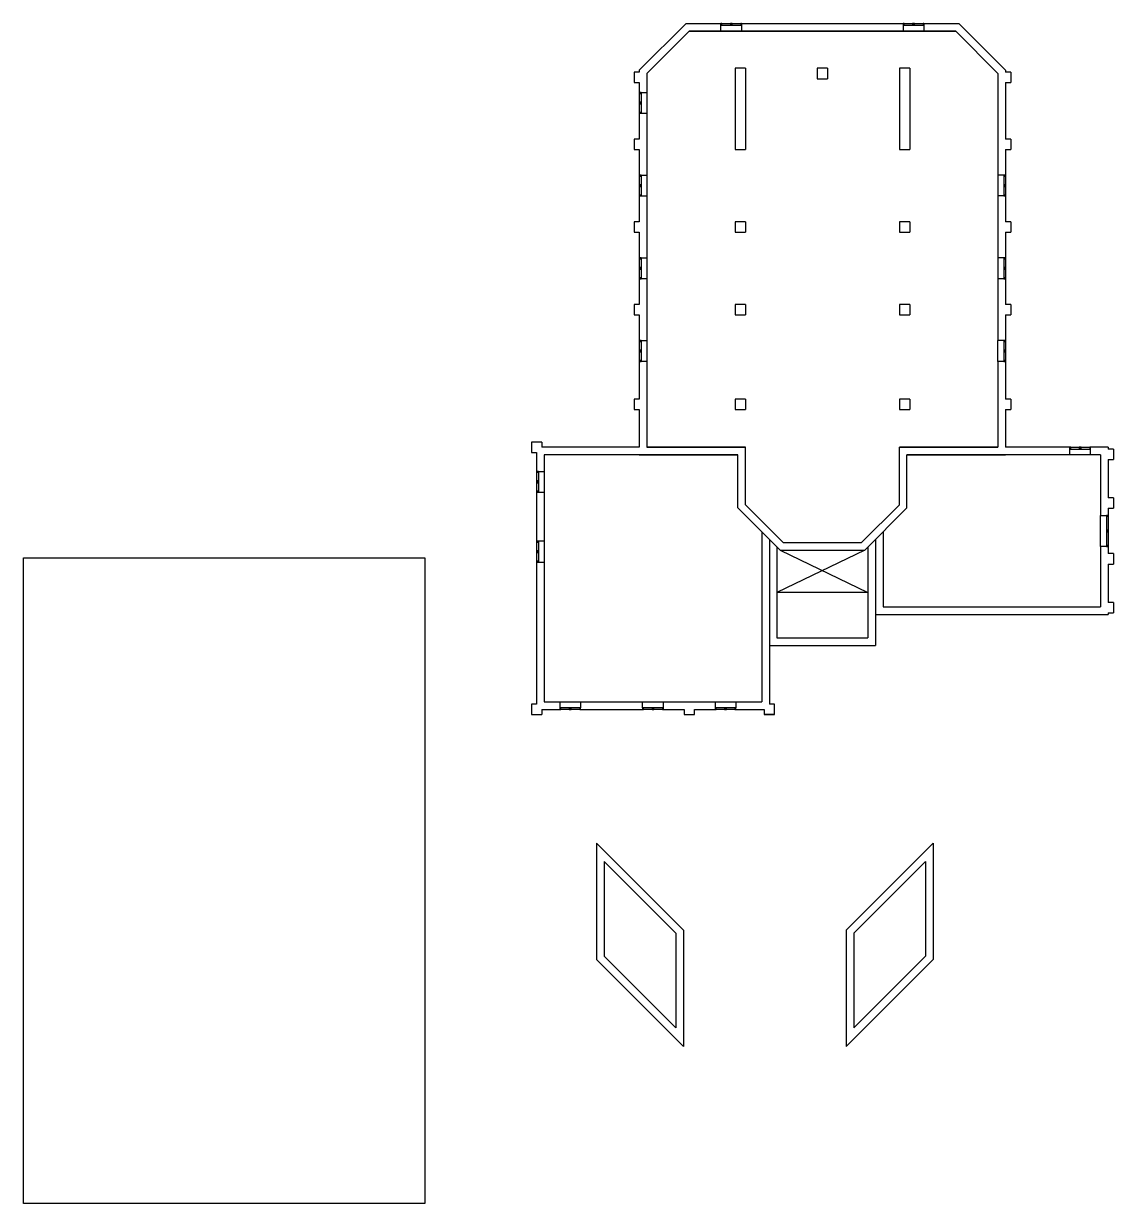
# Model space of a CAD drawing. Header units: millimetres. Extents: x 2027 to 2227, y 2574 to 3071.
# Drawn here: x 2071.65 to 2114.78, y 2925 to 2971.69 of the extents above; entities that cross this region are included whole.
import ezdxf

# ---------------------------------------------------------------- set-up
doc = ezdxf.new("R2010")
doc.units = ezdxf.units.MM
for name, color, linetype in [('Auxiliares', 200, 'Continuous'), ('CarpinteriaExterior', 130, 'Continuous'), ('PrimerPlano', 160, 'Continuous'), ('SegundoPlano', 250, 'Continuous')]:
    doc.layers.add(name, color=color, linetype=linetype)
doc.layers.add('Referencias', color=40, linetype='Continuous', transparency=0.1)
picture_1 = doc.add_image_def('image1.png', size_in_pixel=(895, 1440))

msp = doc.modelspace()

# ---------------------------------------------------------------- linework, layer by layer
at = {"layer": 'Auxiliares'}
msp.add_line((2104.209, 2931.212), (2107.649, 2934.653), dxfattribs=at)
at = {"layer": 'CarpinteriaExterior'}
for p, q in [((2099.25, 2971.685), (2100.072, 2971.685)), ((2106.466, 2971.685), (2107.288, 2971.685)), ((2099.25, 2971.618), (2100.072, 2971.618)), ((2106.466, 2971.618), (2107.288, 2971.618)), ((2096.021, 2968.957), (2096.021, 2968.135)), ((2096.089, 2968.957), (2096.089, 2968.135)), ((2096.021, 2965.685), (2096.021, 2964.863)), ((2096.089, 2965.685), (2096.089, 2964.863)), ((2110.45, 2965.685), (2110.45, 2964.863)), ((2110.517, 2965.685), (2110.517, 2964.863)), ((2096.021, 2962.413), (2096.021, 2961.591)), ((2096.021, 2962.413), (2096.089, 2962.413)), ((2096.089, 2962.413), (2096.089, 2961.591)), ((2110.45, 2962.413), (2110.45, 2961.591)), ((2110.517, 2962.413), (2110.517, 2961.591)), ((2096.089, 2961.591), (2096.021, 2961.591)), ((2096.021, 2959.141), (2096.021, 2958.319)), ((2096.089, 2959.141), (2096.089, 2958.319)), ((2110.45, 2959.141), (2110.45, 2958.319)), ((2110.517, 2959.141), (2110.517, 2958.319)), ((2113.061, 2954.919), (2113.883, 2954.919)), ((2113.061, 2954.851), (2113.883, 2954.851)), ((2091.959, 2953.965), (2091.959, 2953.142)), ((2092.026, 2953.965), (2092.026, 2953.142)), ((2114.512, 2952.225), (2114.512, 2950.992)), ((2114.579, 2952.225), (2114.579, 2950.992)), ((2091.959, 2951.201), (2091.959, 2950.379)), ((2092.026, 2951.201), (2092.026, 2950.379)), ((2093.698, 2944.612), (2092.876, 2944.612)), ((2096.975, 2944.612), (2096.153, 2944.612)), ((2099.844, 2944.612), (2099.022, 2944.612)), ((2093.698, 2944.545), (2092.876, 2944.545)), ((2096.975, 2944.545), (2096.153, 2944.545)), ((2099.844, 2944.545), (2099.022, 2944.545))]:
    msp.add_line(p, q, dxfattribs=at)
for points in [[(2099.287, 2971.618), (2099.287, 2971.685), (2099.25, 2971.685), (2099.25, 2971.618), (2099.287, 2971.618)], [(2099.661, 2971.618), (2099.661, 2971.685), (2099.625, 2971.685), (2099.625, 2971.618), (2099.661, 2971.618)], [(2099.698, 2971.618), (2099.698, 2971.685), (2099.661, 2971.685), (2099.661, 2971.618), (2099.698, 2971.618)], [(2100.072, 2971.618), (2100.072, 2971.685), (2100.036, 2971.685), (2100.036, 2971.618), (2100.072, 2971.618)], [(2106.502, 2971.618), (2106.502, 2971.685), (2106.466, 2971.685), (2106.466, 2971.618), (2106.502, 2971.618)], [(2106.877, 2971.618), (2106.877, 2971.685), (2106.84, 2971.685), (2106.84, 2971.618), (2106.877, 2971.618)], [(2106.913, 2971.618), (2106.913, 2971.685), (2106.877, 2971.685), (2106.877, 2971.618), (2106.913, 2971.618)], [(2107.288, 2971.618), (2107.288, 2971.685), (2107.252, 2971.685), (2107.252, 2971.618), (2107.288, 2971.618)], [(2096.021, 2968.921), (2096.089, 2968.921), (2096.089, 2968.957), (2096.021, 2968.957), (2096.021, 2968.921)], [(2096.021, 2968.546), (2096.089, 2968.546), (2096.089, 2968.582), (2096.021, 2968.582), (2096.021, 2968.546)], [(2096.021, 2968.509), (2096.089, 2968.509), (2096.089, 2968.546), (2096.021, 2968.546), (2096.021, 2968.509)], [(2096.021, 2968.135), (2096.089, 2968.135), (2096.089, 2968.171), (2096.021, 2968.171), (2096.021, 2968.135)], [(2096.021, 2965.649), (2096.089, 2965.649), (2096.089, 2965.685), (2096.021, 2965.685), (2096.021, 2965.649)], [(2110.45, 2965.649), (2110.517, 2965.649), (2110.517, 2965.685), (2110.45, 2965.685), (2110.45, 2965.649)], [(2096.021, 2965.274), (2096.089, 2965.274), (2096.089, 2965.31), (2096.021, 2965.31), (2096.021, 2965.274)], [(2096.021, 2965.238), (2096.089, 2965.238), (2096.089, 2965.274), (2096.021, 2965.274), (2096.021, 2965.238)], [(2110.45, 2965.274), (2110.517, 2965.274), (2110.517, 2965.31), (2110.45, 2965.31), (2110.45, 2965.274)], [(2110.45, 2965.238), (2110.517, 2965.238), (2110.517, 2965.274), (2110.45, 2965.274), (2110.45, 2965.238)], [(2096.021, 2964.863), (2096.089, 2964.863), (2096.089, 2964.899), (2096.021, 2964.899), (2096.021, 2964.863)], [(2110.45, 2964.863), (2110.517, 2964.863), (2110.517, 2964.899), (2110.45, 2964.899), (2110.45, 2964.863)], [(2096.021, 2962.377), (2096.089, 2962.377), (2096.089, 2962.413), (2096.021, 2962.413), (2096.021, 2962.377)], [(2110.45, 2962.377), (2110.517, 2962.377), (2110.517, 2962.413), (2110.45, 2962.413), (2110.45, 2962.377)], [(2096.021, 2962.002), (2096.089, 2962.002), (2096.089, 2962.038), (2096.021, 2962.038), (2096.021, 2962.002)], [(2096.021, 2961.966), (2096.089, 2961.966), (2096.089, 2962.002), (2096.021, 2962.002), (2096.021, 2961.966)], [(2110.45, 2962.002), (2110.517, 2962.002), (2110.517, 2962.038), (2110.45, 2962.038), (2110.45, 2962.002)], [(2110.45, 2961.966), (2110.517, 2961.966), (2110.517, 2962.002), (2110.45, 2962.002), (2110.45, 2961.966)], [(2096.021, 2961.591), (2096.089, 2961.591), (2096.089, 2961.627), (2096.021, 2961.627), (2096.021, 2961.591)], [(2110.45, 2961.591), (2110.517, 2961.591), (2110.517, 2961.627), (2110.45, 2961.627), (2110.45, 2961.591)], [(2096.021, 2959.105), (2096.089, 2959.105), (2096.089, 2959.141), (2096.021, 2959.141), (2096.021, 2959.105)], [(2110.45, 2959.105), (2110.517, 2959.105), (2110.517, 2959.141), (2110.45, 2959.141), (2110.45, 2959.105)], [(2096.021, 2958.73), (2096.089, 2958.73), (2096.089, 2958.766), (2096.021, 2958.766), (2096.021, 2958.73)], [(2096.021, 2958.694), (2096.089, 2958.694), (2096.089, 2958.73), (2096.021, 2958.73), (2096.021, 2958.694)], [(2110.45, 2958.73), (2110.517, 2958.73), (2110.517, 2958.766), (2110.45, 2958.766), (2110.45, 2958.73)], [(2110.45, 2958.694), (2110.517, 2958.694), (2110.517, 2958.73), (2110.45, 2958.73), (2110.45, 2958.694)], [(2096.021, 2958.319), (2096.089, 2958.319), (2096.089, 2958.355), (2096.021, 2958.355), (2096.021, 2958.319)], [(2110.45, 2958.319), (2110.517, 2958.319), (2110.517, 2958.355), (2110.45, 2958.355), (2110.45, 2958.319)], [(2113.097, 2954.851), (2113.097, 2954.919), (2113.061, 2954.919), (2113.061, 2954.851), (2113.097, 2954.851)], [(2113.472, 2954.851), (2113.472, 2954.919), (2113.435, 2954.919), (2113.435, 2954.851), (2113.472, 2954.851)], [(2113.508, 2954.851), (2113.508, 2954.919), (2113.472, 2954.919), (2113.472, 2954.851), (2113.508, 2954.851)], [(2113.883, 2954.851), (2113.883, 2954.919), (2113.847, 2954.919), (2113.847, 2954.851), (2113.883, 2954.851)], [(2091.959, 2953.928), (2092.026, 2953.928), (2092.026, 2953.965), (2091.959, 2953.965), (2091.959, 2953.928)], [(2091.959, 2953.553), (2092.026, 2953.553), (2092.026, 2953.59), (2091.959, 2953.59), (2091.959, 2953.553)], [(2091.959, 2953.517), (2092.026, 2953.517), (2092.026, 2953.553), (2091.959, 2953.553), (2091.959, 2953.517)], [(2091.959, 2953.142), (2092.026, 2953.142), (2092.026, 2953.179), (2091.959, 2953.179), (2091.959, 2953.142)], [(2114.512, 2952.189), (2114.579, 2952.189), (2114.579, 2952.225), (2114.512, 2952.225), (2114.512, 2952.189)], [(2114.512, 2951.608), (2114.579, 2951.608), (2114.579, 2951.645), (2114.512, 2951.645), (2114.512, 2951.608)], [(2091.959, 2951.165), (2092.026, 2951.165), (2092.026, 2951.201), (2091.959, 2951.201), (2091.959, 2951.165)], [(2114.512, 2951.572), (2114.579, 2951.572), (2114.579, 2951.608), (2114.512, 2951.608), (2114.512, 2951.572)], [(2091.959, 2950.79), (2092.026, 2950.79), (2092.026, 2950.826), (2091.959, 2950.826), (2091.959, 2950.79)], [(2091.959, 2950.754), (2092.026, 2950.754), (2092.026, 2950.79), (2091.959, 2950.79), (2091.959, 2950.754)], [(2114.512, 2950.992), (2114.579, 2950.992), (2114.579, 2951.028), (2114.512, 2951.028), (2114.512, 2950.992)], [(2091.959, 2950.379), (2092.026, 2950.379), (2092.026, 2950.415), (2091.959, 2950.415), (2091.959, 2950.379)], [(2092.876, 2944.612), (2092.876, 2944.545), (2092.913, 2944.545), (2092.913, 2944.612), (2092.876, 2944.612)], [(2093.251, 2944.612), (2093.251, 2944.545), (2093.287, 2944.545), (2093.287, 2944.612), (2093.251, 2944.612)], [(2093.287, 2944.612), (2093.287, 2944.545), (2093.324, 2944.545), (2093.324, 2944.612), (2093.287, 2944.612)], [(2093.662, 2944.612), (2093.662, 2944.545), (2093.698, 2944.545), (2093.698, 2944.612), (2093.662, 2944.612)], [(2096.153, 2944.612), (2096.153, 2944.545), (2096.189, 2944.545), (2096.189, 2944.612), (2096.153, 2944.612)], [(2096.528, 2944.612), (2096.528, 2944.545), (2096.564, 2944.545), (2096.564, 2944.612), (2096.528, 2944.612)], [(2096.564, 2944.612), (2096.564, 2944.545), (2096.601, 2944.545), (2096.601, 2944.612), (2096.564, 2944.612)], [(2096.939, 2944.612), (2096.939, 2944.545), (2096.975, 2944.545), (2096.975, 2944.612), (2096.939, 2944.612)], [(2099.022, 2944.612), (2099.022, 2944.545), (2099.058, 2944.545), (2099.058, 2944.612), (2099.022, 2944.612)], [(2099.397, 2944.612), (2099.397, 2944.545), (2099.433, 2944.545), (2099.433, 2944.612), (2099.397, 2944.612)], [(2099.433, 2944.612), (2099.433, 2944.545), (2099.47, 2944.545), (2099.47, 2944.612), (2099.433, 2944.612)], [(2099.808, 2944.612), (2099.808, 2944.545), (2099.844, 2944.545), (2099.844, 2944.612), (2099.808, 2944.612)]]:
    msp.add_lwpolyline(points, dxfattribs=at)
at = {"layer": 'PrimerPlano'}
for p, q in [((2096.021, 2969.836), (2097.871, 2971.685)), ((2097.871, 2971.685), (2108.667, 2971.685)), ((2097.871, 2971.685), (2099.25, 2971.685)), ((2099.25, 2971.384), (2099.25, 2971.685)), ((2100.072, 2971.685), (2106.466, 2971.685)), ((2100.072, 2971.685), (2100.072, 2971.384)), ((2106.466, 2971.685), (2106.466, 2971.384)), ((2107.288, 2971.685), (2108.667, 2971.685)), ((2107.288, 2971.685), (2107.288, 2971.384)), ((2110.517, 2969.836), (2108.667, 2971.685)), ((2096.323, 2969.711), (2097.996, 2971.384)), ((2097.996, 2971.384), (2108.542, 2971.384)), ((2099.25, 2971.384), (2097.996, 2971.384)), ((2106.466, 2971.384), (2100.072, 2971.384)), ((2108.542, 2971.384), (2107.288, 2971.384)), ((2110.215, 2969.711), (2108.542, 2971.384)), ((2096.021, 2969.836), (2096.021, 2969.768)), ((2099.814, 2969.916), (2099.814, 2966.704)), ((2100.225, 2969.916), (2099.814, 2969.916)), ((2100.225, 2969.916), (2100.225, 2966.704)), ((2103.064, 2969.916), (2103.064, 2969.505)), ((2103.475, 2969.916), (2103.064, 2969.916)), ((2103.475, 2969.916), (2103.475, 2969.505)), ((2106.313, 2969.916), (2106.313, 2966.704)), ((2106.725, 2969.916), (2106.313, 2969.916)), ((2106.725, 2969.916), (2106.725, 2966.704)), ((2110.517, 2969.836), (2110.517, 2969.768)), ((2095.816, 2969.768), (2095.816, 2969.357)), ((2096.021, 2969.768), (2095.816, 2969.768)), ((2095.816, 2969.357), (2096.021, 2969.357)), ((2096.021, 2969.357), (2096.021, 2967.115)), ((2096.323, 2969.711), (2096.323, 2968.957)), ((2103.064, 2969.505), (2103.475, 2969.505)), ((2110.215, 2969.711), (2110.215, 2965.685)), ((2110.722, 2969.768), (2110.517, 2969.768)), ((2110.517, 2969.357), (2110.517, 2967.115)), ((2110.517, 2969.357), (2110.722, 2969.357)), ((2110.722, 2969.768), (2110.722, 2969.357)), ((2096.021, 2968.957), (2096.323, 2968.957)), ((2096.021, 2968.135), (2096.323, 2968.135)), ((2096.323, 2968.135), (2096.323, 2965.685)), ((2095.816, 2967.115), (2095.816, 2966.704)), ((2096.021, 2967.115), (2095.816, 2967.115)), ((2110.722, 2967.115), (2110.517, 2967.115)), ((2110.722, 2967.115), (2110.722, 2966.704)), ((2095.816, 2966.704), (2096.021, 2966.704)), ((2096.021, 2966.704), (2096.021, 2965.685)), ((2099.814, 2966.704), (2100.225, 2966.704)), ((2106.313, 2966.704), (2106.725, 2966.704)), ((2110.517, 2966.704), (2110.517, 2963.844)), ((2110.517, 2966.704), (2110.722, 2966.704)), ((2096.021, 2965.685), (2096.323, 2965.685)), ((2110.517, 2965.685), (2110.215, 2965.685)), ((2096.021, 2964.863), (2096.021, 2963.844)), ((2096.021, 2964.863), (2096.323, 2964.863)), ((2096.323, 2964.863), (2096.323, 2962.629)), ((2110.215, 2964.863), (2110.215, 2962.413)), ((2110.517, 2964.863), (2110.215, 2964.863)), ((2095.816, 2963.844), (2095.816, 2963.432)), ((2096.021, 2963.844), (2095.816, 2963.844)), ((2099.814, 2963.844), (2099.814, 2963.432)), ((2100.225, 2963.844), (2099.814, 2963.844)), ((2100.225, 2963.844), (2100.225, 2963.432)), ((2106.313, 2963.844), (2106.313, 2963.432)), ((2106.725, 2963.844), (2106.313, 2963.844)), ((2106.725, 2963.844), (2106.725, 2963.432)), ((2110.722, 2963.844), (2110.517, 2963.844)), ((2110.722, 2963.844), (2110.722, 2963.432)), ((2095.816, 2963.432), (2096.021, 2963.432)), ((2096.021, 2963.432), (2096.021, 2962.629)), ((2099.814, 2963.432), (2100.225, 2963.432)), ((2106.313, 2963.432), (2106.725, 2963.432)), ((2110.517, 2963.432), (2110.517, 2960.572)), ((2110.517, 2963.432), (2110.722, 2963.432)), ((2096.021, 2962.629), (2096.021, 2962.413)), ((2096.021, 2962.413), (2096.323, 2962.413)), ((2096.323, 2962.629), (2096.323, 2962.629)), ((2096.323, 2962.629), (2096.323, 2962.413)), ((2110.517, 2962.413), (2110.215, 2962.413)), ((2096.021, 2961.591), (2096.021, 2960.572)), ((2096.323, 2961.591), (2096.021, 2961.591)), ((2096.323, 2961.591), (2096.323, 2959.141)), ((2110.215, 2961.591), (2110.215, 2959.141)), ((2110.517, 2961.591), (2110.215, 2961.591)), ((2095.816, 2960.572), (2095.816, 2960.16)), ((2096.021, 2960.572), (2095.816, 2960.572)), ((2099.814, 2960.572), (2099.814, 2960.16)), ((2100.225, 2960.572), (2099.814, 2960.572)), ((2100.225, 2960.572), (2100.225, 2960.16)), ((2106.313, 2960.572), (2106.313, 2960.16)), ((2106.725, 2960.572), (2106.313, 2960.572)), ((2106.725, 2960.572), (2106.725, 2960.16)), ((2110.722, 2960.572), (2110.517, 2960.572)), ((2110.722, 2960.572), (2110.722, 2960.16)), ((2095.816, 2960.16), (2096.021, 2960.16)), ((2096.021, 2960.16), (2096.021, 2956.824)), ((2099.814, 2960.16), (2100.225, 2960.16)), ((2106.313, 2960.16), (2106.725, 2960.16)), ((2110.517, 2960.16), (2110.517, 2956.824)), ((2110.517, 2960.16), (2110.722, 2960.16)), ((2096.021, 2959.141), (2096.323, 2959.141)), ((2110.517, 2959.141), (2110.215, 2959.141)), ((2096.323, 2958.319), (2096.021, 2958.319)), ((2096.323, 2958.319), (2096.323, 2954.919)), ((2110.215, 2958.319), (2110.215, 2954.919)), ((2110.517, 2958.319), (2110.215, 2958.319)), ((2095.816, 2956.824), (2095.816, 2956.413)), ((2096.021, 2956.824), (2095.816, 2956.824)), ((2099.814, 2956.824), (2099.814, 2956.413)), ((2100.225, 2956.824), (2099.814, 2956.824)), ((2100.225, 2956.824), (2100.225, 2956.413)), ((2106.313, 2956.824), (2106.313, 2956.413)), ((2106.725, 2956.824), (2106.313, 2956.824)), ((2106.725, 2956.824), (2106.725, 2956.413)), ((2110.722, 2956.824), (2110.517, 2956.824)), ((2110.722, 2956.824), (2110.722, 2956.413)), ((2095.816, 2956.413), (2096.021, 2956.413)), ((2096.021, 2956.413), (2096.021, 2954.919)), ((2099.814, 2956.413), (2100.225, 2956.413)), ((2106.313, 2956.413), (2106.725, 2956.413)), ((2110.517, 2956.413), (2110.517, 2954.919)), ((2110.517, 2956.413), (2110.722, 2956.413)), ((2091.754, 2955.124), (2091.754, 2954.713)), ((2092.165, 2955.124), (2091.754, 2955.124)), ((2092.165, 2955.124), (2092.165, 2954.919)), ((2096.021, 2954.919), (2092.165, 2954.919)), ((2100.225, 2954.919), (2096.323, 2954.919)), ((2096.323, 2954.919), (2098.568, 2954.919)), ((2098.568, 2954.919), (2100.225, 2954.919)), ((2100.225, 2952.646), (2100.225, 2954.919)), ((2100.225, 2952.646), (2100.225, 2954.919)), ((2106.313, 2952.646), (2106.313, 2954.919)), ((2106.313, 2954.919), (2108.86, 2954.919)), ((2106.313, 2952.646), (2106.313, 2954.919)), ((2110.215, 2954.919), (2106.313, 2954.919)), ((2108.86, 2954.919), (2110.215, 2954.919)), ((2113.061, 2954.919), (2110.517, 2954.919)), ((2113.061, 2954.617), (2113.061, 2954.919)), ((2114.579, 2954.919), (2113.883, 2954.919)), ((2113.883, 2954.617), (2113.883, 2954.919)), ((2114.579, 2954.919), (2114.579, 2954.851)), ((2091.754, 2954.713), (2091.959, 2954.713)), ((2091.959, 2954.713), (2091.959, 2953.965)), ((2099.923, 2954.617), (2092.261, 2954.617)), ((2092.261, 2954.617), (2092.261, 2953.965)), ((2096.021, 2954.617), (2098.568, 2954.617)), ((2098.568, 2954.617), (2099.923, 2954.617)), ((2099.923, 2952.521), (2099.923, 2954.617)), ((2099.923, 2952.521), (2099.923, 2954.617)), ((2113.061, 2954.617), (2106.615, 2954.617)), ((2106.615, 2952.521), (2106.615, 2954.617)), ((2106.615, 2954.617), (2108.86, 2954.617)), ((2106.615, 2952.521), (2106.615, 2954.617)), ((2108.86, 2954.617), (2110.517, 2954.617)), ((2114.277, 2954.617), (2113.883, 2954.617)), ((2114.277, 2954.617), (2114.277, 2952.225)), ((2114.785, 2954.851), (2114.579, 2954.851)), ((2114.579, 2954.44), (2114.579, 2952.917)), ((2114.579, 2954.44), (2114.785, 2954.44)), ((2114.785, 2954.851), (2114.785, 2954.44)), ((2091.959, 2953.965), (2092.261, 2953.965)), ((2091.959, 2953.142), (2091.959, 2951.201)), ((2091.959, 2953.142), (2092.261, 2953.142)), ((2092.261, 2953.142), (2092.261, 2951.201)), ((2101.721, 2951.149), (2100.225, 2952.646)), ((2101.721, 2951.149), (2100.225, 2952.646)), ((2104.817, 2951.149), (2106.313, 2952.646)), ((2104.817, 2951.149), (2106.313, 2952.646)), ((2114.785, 2952.917), (2114.579, 2952.917)), ((2114.785, 2952.917), (2114.785, 2952.506)), ((2101.596, 2950.848), (2099.923, 2952.521)), ((2101.596, 2950.848), (2099.923, 2952.521)), ((2104.942, 2950.848), (2106.615, 2952.521)), ((2104.942, 2950.848), (2106.615, 2952.521)), ((2114.277, 2952.225), (2114.579, 2952.225)), ((2114.579, 2952.506), (2114.579, 2952.225)), ((2114.579, 2952.506), (2114.785, 2952.506)), ((2092.261, 2951.201), (2091.959, 2951.201)), ((2100.868, 2951.576), (2100.868, 2944.846)), ((2101.169, 2951.274), (2101.169, 2944.75)), ((2101.721, 2951.149), (2104.817, 2951.149)), ((2101.721, 2951.149), (2104.817, 2951.149)), ((2105.369, 2951.274), (2105.369, 2947.075)), ((2105.671, 2951.576), (2105.671, 2948.6)), ((2101.471, 2950.973), (2101.471, 2947.376)), ((2101.596, 2950.848), (2104.942, 2950.848)), ((2101.596, 2950.848), (2104.942, 2950.848)), ((2105.067, 2950.973), (2105.067, 2947.376)), ((2114.277, 2950.992), (2114.277, 2948.6)), ((2114.579, 2950.992), (2114.277, 2950.992)), ((2114.579, 2950.992), (2114.579, 2950.71)), ((2114.785, 2950.71), (2114.579, 2950.71)), ((2114.785, 2950.71), (2114.785, 2950.299)), ((2091.959, 2950.379), (2091.959, 2944.75)), ((2091.959, 2950.379), (2092.261, 2950.379)), ((2092.261, 2950.379), (2092.261, 2944.846)), ((2114.579, 2950.299), (2114.579, 2948.776)), ((2114.579, 2950.299), (2114.785, 2950.299)), ((2105.067, 2949.175), (2101.471, 2949.175)), ((2101.471, 2949.175), (2101.471, 2949.175)), ((2105.671, 2948.6), (2114.277, 2948.6)), ((2114.785, 2948.776), (2114.579, 2948.776)), ((2114.579, 2948.365), (2114.579, 2948.298)), ((2114.579, 2948.365), (2114.785, 2948.365)), ((2114.785, 2948.776), (2114.785, 2948.365)), ((2105.369, 2948.298), (2114.579, 2948.298)), ((2101.169, 2947.075), (2105.369, 2947.075)), ((2101.471, 2947.376), (2105.067, 2947.376)), ((2091.754, 2944.75), (2091.754, 2944.339)), ((2091.959, 2944.75), (2091.754, 2944.75)), ((2092.261, 2944.846), (2092.876, 2944.846)), ((2092.876, 2944.846), (2092.876, 2944.612)), ((2093.698, 2944.846), (2096.153, 2944.846)), ((2093.698, 2944.846), (2093.698, 2944.612)), ((2096.153, 2944.612), (2096.153, 2944.846)), ((2096.975, 2944.846), (2099.022, 2944.846)), ((2096.975, 2944.612), (2096.975, 2944.846)), ((2099.022, 2944.846), (2099.022, 2944.612)), ((2099.844, 2944.846), (2100.868, 2944.846)), ((2099.844, 2944.846), (2099.844, 2944.612)), ((2101.375, 2944.75), (2101.169, 2944.75)), ((2101.375, 2944.339), (2101.375, 2944.75)), ((2091.754, 2944.339), (2092.165, 2944.339)), ((2092.165, 2944.545), (2092.876, 2944.545)), ((2092.165, 2944.545), (2092.165, 2944.339)), ((2093.698, 2944.545), (2096.153, 2944.545)), ((2096.975, 2944.545), (2097.793, 2944.545)), ((2097.793, 2944.545), (2097.793, 2944.339)), ((2097.793, 2944.339), (2098.204, 2944.339)), ((2098.204, 2944.545), (2099.022, 2944.545)), ((2098.204, 2944.339), (2098.204, 2944.545)), ((2099.844, 2944.545), (2100.964, 2944.545)), ((2100.964, 2944.545), (2100.964, 2944.339)), ((2101.375, 2944.339), (2100.964, 2944.339)), ((2100.964, 2944.339), (2101.375, 2944.339)), ((2097.77, 2935.812), (2094.33, 2939.253)), ((2094.33, 2939.253), (2094.33, 2934.653)), ((2104.209, 2935.812), (2107.649, 2939.253)), ((2107.649, 2939.253), (2107.649, 2934.653)), ((2097.468, 2935.687), (2094.631, 2938.524)), ((2094.631, 2938.524), (2094.631, 2934.777)), ((2104.511, 2935.687), (2107.348, 2938.524)), ((2107.348, 2938.524), (2107.348, 2934.777)), ((2097.77, 2935.812), (2097.77, 2931.212)), ((2104.209, 2935.812), (2104.209, 2931.212)), ((2097.468, 2935.687), (2097.468, 2931.941)), ((2104.511, 2935.687), (2104.511, 2931.941)), ((2097.77, 2931.212), (2094.33, 2934.653)), ((2097.468, 2931.941), (2094.631, 2934.777)), ((2107.649, 2934.653), (2104.209, 2931.212)), ((2104.511, 2931.941), (2107.348, 2934.777))]:
    msp.add_line(p, q, dxfattribs=at)
at = {"layer": 'SegundoPlano'}
for p, q in [((2100.072, 2971.384), (2099.25, 2971.384)), ((2107.288, 2971.384), (2106.466, 2971.384)), ((2096.323, 2968.957), (2096.323, 2968.135)), ((2096.323, 2965.685), (2096.323, 2964.863)), ((2110.215, 2965.685), (2110.215, 2964.863)), ((2096.323, 2962.413), (2096.323, 2961.591)), ((2110.215, 2962.413), (2110.215, 2961.591)), ((2096.323, 2959.141), (2096.323, 2958.319)), ((2110.215, 2958.319), (2110.215, 2959.141)), ((2113.883, 2954.617), (2113.061, 2954.617)), ((2092.261, 2953.965), (2092.261, 2953.142)), ((2114.277, 2950.992), (2114.277, 2952.225)), ((2092.261, 2951.201), (2092.261, 2950.379)), ((2104.942, 2950.848), (2101.471, 2949.175)), ((2101.596, 2950.848), (2105.067, 2949.175)), ((2092.876, 2944.846), (2093.698, 2944.846)), ((2096.153, 2944.846), (2096.975, 2944.846)), ((2099.022, 2944.846), (2099.844, 2944.846))]:
    msp.add_line(p, q, dxfattribs=at)

# ---------------------------------------------------------------- pictures from other files: only their frames are drawn
at = {"layer": 'Referencias'}
image = msp.add_image(picture_1, insert=(2087.536, 2950.549), size_in_units=(15.881, 25.552), rotation=180, dxfattribs=at)
image.dxf.flags = 7

doc.saveas('drawing.dxf')
